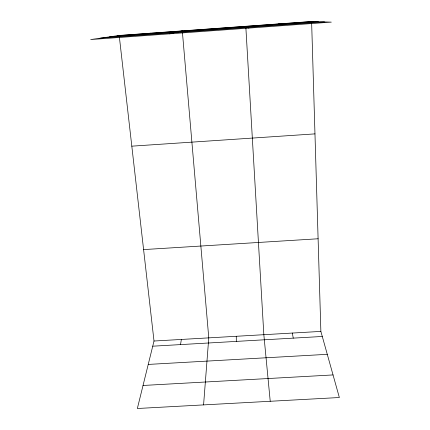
<?xml version="1.0" encoding="UTF-8"?>
<svg xmlns="http://www.w3.org/2000/svg" width="430" height="430" viewBox="0 0 430 430"><rect width="100%" height="100%" fill="white"/><g stroke="black" fill="none" stroke-linecap="round" stroke-linejoin="round"><path stroke-width="0.64" d="M203.578 404.899L208.776 337.867L182.471 32.847M180.519 344.602L181.358 339.447M119.422 37.41L154.01 341.022L137.347 408.5L339.356 397.519L320.871 331.412L311.669 23.489M213.629 28.756L213.995 28.579M169.458 33.852L182.299 30.874M149.162 33.432L150.704 33.169M117.078 35.76L313.072 21.548M109.505 36.846L318.297 21.715M100.604 38.125L324.451 21.908M131.811 146.168L314.97 133.881M143.593 249.594L318.103 238.768M154.01 341.022L320.871 331.412M152.736 346.193L322.285 336.47M148.232 364.425L327.278 354.32M143.034 385.468L333.04 374.933M278.645 23.892L279.489 23.983M245.788 26.273L248.873 28.101M292.314 333.056L293.265 338.136M270.228 401.276L263.837 334.696L245.906 28.251M236.269 336.287L236.317 341.398M119.201 35.453L90.644 39.56L331.342 22.129L311.61 21.5L119.201 35.453"/></g></svg>
